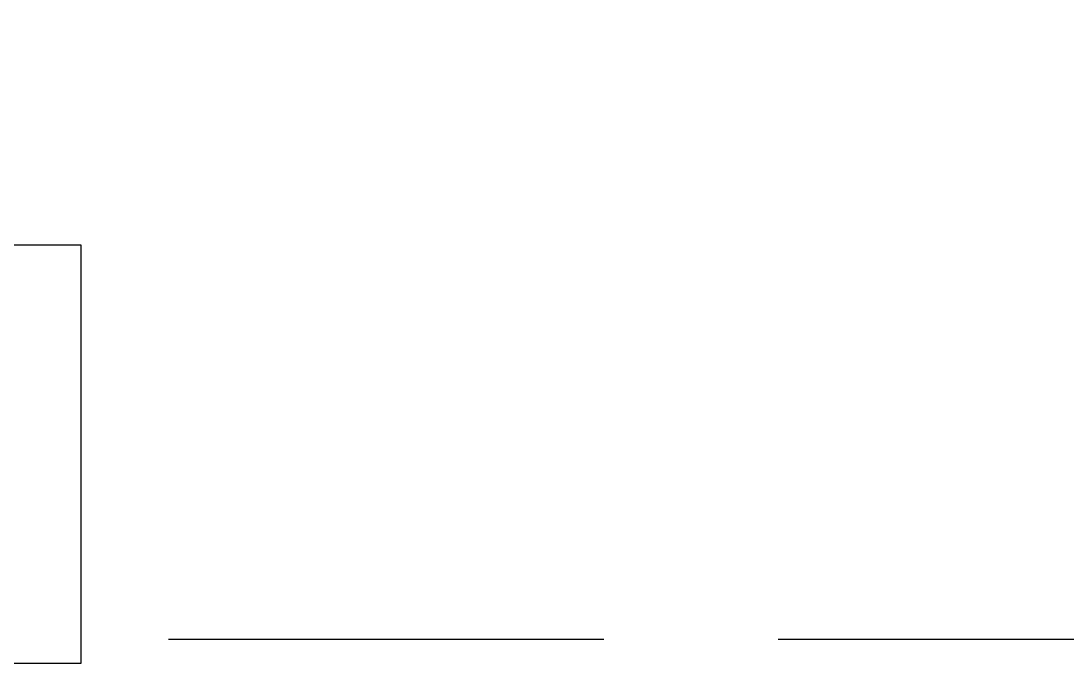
# Model space of a CAD drawing. Header units: millimetres. Extents: x 0 to 420500, y 0 to 297000.
# Drawn here: x 127796 to 130798, y 208053 to 209897 of the extents above; entities that cross this region are included whole.
import ezdxf
from ezdxf.xclip import XClip

# ---------------------------------------------------------------- set-up
doc = ezdxf.new("R2010")
doc.units = ezdxf.units.MM
doc.header["$LTSCALE"] = 5000
doc.header["$XCLIPFRAME"] = 0
doc.linetypes.add('DASH', pattern=[0.35, 0.25, -0.1])
doc.layers.add('arch', color=8, linetype='Continuous')
doc.layers.add('TRAY', color=3, linetype='Continuous')

# ---------------------------------------------------------------- blocks, each defined once
blk = doc.blocks.new('지상1층 장비')
at = {"color": 0}
blk.add_lwpolyline([(45450, 44300), (45450, 43100), (46650, 43100), (46650, 44300)], close=True, dxfattribs=at)
blk = doc.blocks.new('XR-PLAN', base_point=(461, 408.4))
at = {"layer": 'arch', "linetype": 'DASH'}
blk.add_lwpolyline([(58193.9, 55900), (41700, 55900), (41700, 43269), (58193.9, 43269)], close=True, dxfattribs=at)
at = {"layer": 'arch'}
blk.add_blockref('지상1층 장비', (50, 100), dxfattribs=at)
blk = doc.blocks.new('XR-배치도', base_point=(461, 408.4))
ref = blk.add_blockref('XR-PLAN', (281310.6, 275110.5), dxfattribs=dict(rotation=47.15620461600879))
XClip(ref).set_block_clipping_path([(10268.6550578449, 25854.0591988688), (121697.9567652801, 114201.9318804346)])

msp = doc.modelspace()

# ---------------------------------------------------------------- block references
at = {"layer": 'TRAY'}
ref = msp.add_blockref('XR-배치도', (-310662.8, 184385.1), dxfattribs=dict(at, rotation=312.8437953840571))
XClip(ref).set_block_clipping_path([(355016.7243769546, 126994.5435289501), (152650.6807000034, 314675.0815890764), (386231.3503509208, 566532.8207304992), (588597.394027872, 378852.2826703729)])

doc.saveas('drawing.dxf')
